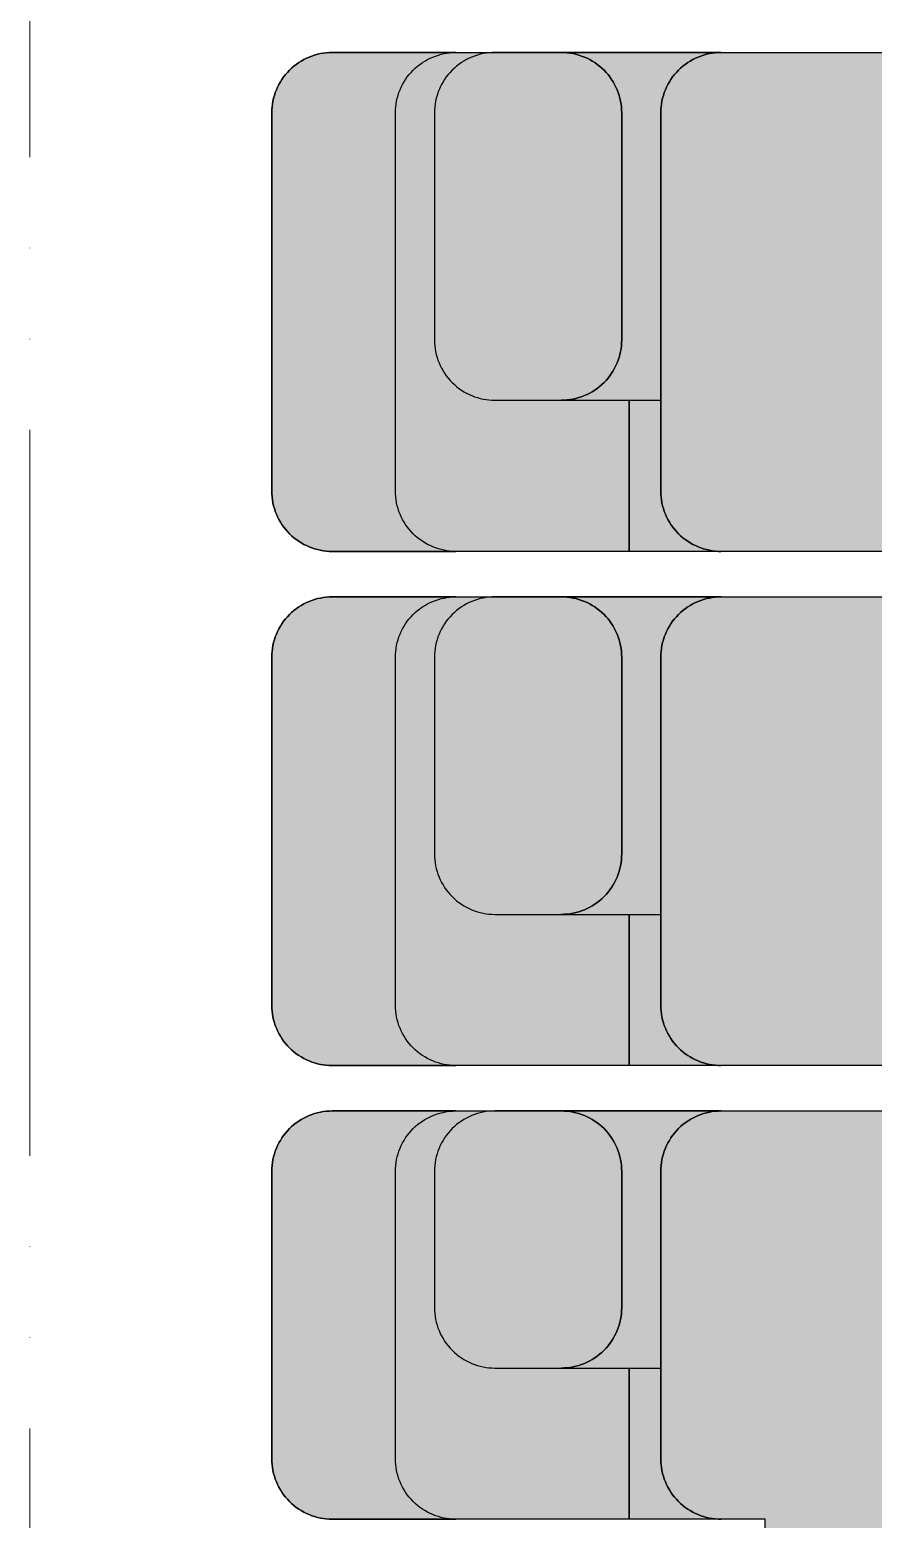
# Model space of a CAD drawing. Header units: millimetres. Extents: x -4957 to 16265, y -14538 to 14589.
# Drawn here: x -4780 to -4501.1, y 2508 to 3000.5 of the extents above; entities that cross this region are included whole.
import ezdxf
from ezdxf.enums import TextEntityAlignment as Align

# ---------------------------------------------------------------- set-up
doc = ezdxf.new("R2010")
doc.units = ezdxf.units.MM
doc.set_wipeout_variables(frame=1)
doc.linetypes.add('ACAD_ISO05W100', pattern=[33, 24, -3, 0, -3, 0, -3])
doc.layers.add('Техника Кран LTM 1250-5.1', color=250, linetype='Continuous')
doc.layers.add('Техника Кран LTM 1250-5.1 Штрих', color=7, linetype='Continuous', true_color=0xffe79e)
doc.styles.add('arial', font='arial.ttf')

# ---------------------------------------------------------------- blocks, each defined once
blk = doc.blocks.new('LTM 1250-5.1-20240908.064327')
at = {"color": 0, "linetype": 'ByBlock', "lineweight": -2, "ltscale": 10, "transparency": 16777216}
blk.add_wipeout([(-223.8, -345), (-223.8, -345), (-220.02, -344.64), (-216.39, -343.58), (-213.02, -341.85), (-210.03, -339.51), (-210.03, -339.51), (-169.35, -300.92), (-169.35, -300.92), (-166.7, -297.84), (-164.73, -294.3), (-163.52, -290.44), (-163.11, -286.4), (-163.11, -135), (-20, -135), (-20, -135), (-12.35, -133.48), (-5.86, -129.14), (-1.52, -122.65), (0, -115), (0, -115), (0, -20), (0, -20), (-1.52, -12.35), (-5.86, -5.86), (-12.35, -1.52), (-20, 0), (-20, 0), (-205, 0), (-205, 15), (-305, 15), (-305, 0), (-545, 0), (-545, 15), (-645, 15), (-645, 0), (-1665, 0), (-1665, 15), (-1765, 15), (-1765, 0), (-2005, 0), (-2005, 15), (-2105, 15), (-2105, 0), (-2380, 0), (-2380, 0), (-2387.65, -1.52), (-2394.14, -5.86), (-2398.48, -12.35), (-2400, -20), (-2400, -20), (-2400, -325), (-2400, -325), (-2398.48, -332.65), (-2394.14, -339.14), (-2387.65, -343.48), (-2380, -345)], dxfattribs=at)
at = {"layer": 'Техника Кран LTM 1250-5.1 Штрих', "ltscale": 10, "true_color": 0x949494, "transparency": 16777216}
h = blk.add_hatch(color=252, dxfattribs=at)
h.dxf.hatch_style = 1
edge = h.paths.add_edge_path()
edge.add_line((-128.61, -115), (-128.61, -85))
edge.add_line((-128.61, -85), (-128.61, -20))
edge.add_arc((-148.61, -20), 20, 0, 90)
edge.add_line((-148.61, 0), (-205, 0))
edge.add_line((-205, 0), (-232.52, 0))
edge.add_line((-232.52, 0), (-244.96, -32.21))
edge.add_arc((-263.62, -25), 20, 270, 338.8777, ccw=False)
edge.add_line((-263.62, -45), (-381.91, -45))
edge.add_line((-381.91, -45), (-381.91, -286.11))
edge.add_arc((-401.91, -286.11), 20, 333.6019, 360, ccw=False)
edge.add_line((-384, -295), (-165.05, -295))
edge.add_arc((-183.11, -286.4), 20, 334.5482, 360)
edge.add_line((-163.11, -286.4), (-163.11, -135))
edge.add_line((-163.11, -135), (-148.61, -135))
edge.add_arc((-148.61, -115), 20, 270, 360)
edge = h.paths.add_edge_path()
edge.add_arc((-60.89, -115), 20, 270, 360)
edge.add_line((-40.89, -115), (-40.89, -20))
edge.add_arc((-60.89, -20), 20, 0, 90)
edge.add_line((-60.89, 0), (-20, 0))
edge.add_arc((-20, -20), 20, 0, 90, ccw=False)
edge.add_line((0, -20), (0, -115))
edge.add_arc((-20, -115), 20, 270, 360, ccw=False)
edge.add_line((-20, -135), (-60.89, -135))
at = {"layer": 'Техника Кран LTM 1250-5.1 Штрих', "ltscale": 10, "true_color": 0xadadad, "transparency": 16777216}
h = blk.add_hatch(color=253, dxfattribs=at)
h.dxf.hatch_style = 1
edge = h.paths.add_edge_path()
edge.add_line((-128.61, -85), (-128.61, -20))
edge.add_arc((-148.61, -20), 20, 0, 90)
edge.add_line((-148.61, 0), (-95.71, 0))
edge.add_arc((-95.71, -20), 20, 90, 180)
edge.add_line((-115.71, -20), (-115.71, -65))
edge.add_arc((-95.71, -65), 20, 180, 270)
edge.add_line((-95.71, -85), (-128.61, -85))
h = blk.add_hatch(color=253, dxfattribs=at)
h.dxf.hatch_style = 1
edge = h.paths.add_edge_path()
edge.add_line((-73.79, -85), (-118.18, -85))
edge.add_line((-118.18, -85), (-118.18, -135))
edge.add_line((-118.18, -135), (-60.89, -135))
edge.add_arc((-60.89, -115), 20, 270, 360)
edge.add_line((-40.89, -115), (-40.89, -20))
edge.add_arc((-60.89, -20), 20, 0, 90)
edge.add_line((-60.89, 0), (-73.79, 0))
edge.add_arc((-73.79, -20), 20, 0, 90, ccw=False)
edge.add_line((-53.79, -20), (-53.79, -65))
edge.add_arc((-73.79, -65), 20, 270, 360, ccw=False)
at = {"layer": 'Техника Кран LTM 1250-5.1 Штрих', "ltscale": 10, "true_color": 0x949494, "transparency": 16777216}
h = blk.add_hatch(color=252, dxfattribs=at)
h.dxf.hatch_style = 1
edge = h.paths.add_edge_path()
edge.add_line((-73.79, -85), (-95.71, -85))
edge.add_arc((-95.71, -65), 20, 180, 270, ccw=False)
edge.add_line((-115.71, -65), (-115.71, -20))
edge.add_arc((-95.71, -20), 20, 90, 180, ccw=False)
edge.add_line((-95.71, 0), (-73.79, 0))
edge.add_arc((-73.79, -20), 20, 0, 90, ccw=False)
edge.add_line((-53.79, -20), (-53.79, -65))
edge.add_arc((-73.79, -65), 20, 270, 360, ccw=False)
at = {"layer": 'Техника Кран LTM 1250-5.1 Штрих', "ltscale": 10, "true_color": 0x848484, "transparency": 16777216}
h = blk.add_hatch(color=252, dxfattribs=at)
h.dxf.hatch_style = 1
edge = h.paths.add_edge_path()
edge.add_line((-118.18, -85), (-128.61, -85))
edge.add_line((-128.61, -85), (-128.61, -115))
edge.add_arc((-148.61, -115), 20, 270, 360, ccw=False)
edge.add_line((-148.61, -135), (-118.18, -135))
edge.add_line((-118.18, -135), (-118.18, -85))
at = {"color": 0, "linetype": 'ByBlock', "lineweight": -2, "ltscale": 10, "transparency": 16777216}
for points in [[(-2380, -345), (-223.8, -345, 0.192066), (-210.03, -339.51), (-169.35, -300.92, 0.205777), (-163.11, -286.4), (-163.11, -135), (-20, -135, 0.414214), (0, -115), (0, -20, 0.414214), (-20, 0), (-205, 0), (-205, 15), (-305, 15), (-305, 0), (-545, 0), (-545, 15), (-645, 15), (-645, 0), (-1665, 0)], [(-148.61, 0, -0.414214), (-128.61, -20), (-128.61, -115, -0.414214), (-148.61, -135)]]:
    blk.add_lwpolyline(points, format="xyb", dxfattribs=at)
for points in [[(-128.61, -115), (-128.61, -85), (-128.61, -20, 0.414214), (-148.61, 0), (-205, 0), (-232.52, 0), (-244.96, -32.21, -0.309923), (-263.62, -45), (-381.91, -45), (-381.91, -286.11, -0.115696), (-384, -295), (-165.05, -295, 0.111513), (-163.11, -286.4), (-163.11, -135), (-148.61, -135, 0.414214)], [(-128.61, -85), (-128.61, -20, 0.414214), (-148.61, 0), (-95.71, 0, 0.414214), (-115.71, -20), (-115.71, -65, 0.414214), (-95.71, -85)], [(-73.79, -85), (-118.18, -85), (-118.18, -135), (-60.89, -135, 0.414214), (-40.89, -115), (-40.89, -20, 0.414214), (-60.89, 0), (-73.79, 0, -0.414214), (-53.79, -20), (-53.79, -65, -0.414214)], [(-73.79, -85), (-95.71, -85, -0.414214), (-115.71, -65), (-115.71, -20, -0.414214), (-95.71, 0), (-73.79, 0, -0.414214), (-53.79, -20), (-53.79, -65, -0.414214)], [(-60.89, -135, 0.414214), (-40.89, -115), (-40.89, -20, 0.414214), (-60.89, 0), (-20, 0, -0.414214), (0, -20), (0, -115, -0.414214), (-20, -135)], [(-118.18, -85), (-128.61, -85), (-128.61, -115, -0.414214), (-148.61, -135), (-118.18, -135)]]:
    blk.add_lwpolyline(points, format="xyb", close=True, dxfattribs=at)
blk = doc.blocks.new('LTM 1250-5.1-20240908.065752')
at = {"color": 0, "linetype": 'ByBlock', "lineweight": -2, "ltscale": 10, "transparency": 16777216}
blk.add_wipeout([(-265.56, -200), (-265.56, -200), (-259.65, -199.11), (-254.26, -196.5), (-249.89, -192.42), (-246.92, -187.23), (-246.92, -187.23), (-239.37, -167.77), (-239.37, -167.77), (-236.4, -162.58), (-232.03, -158.5), (-226.64, -155.89), (-220.73, -155), (-220.73, -155), (-20, -155), (-20, -155), (-12.35, -153.48), (-5.86, -149.14), (-1.52, -142.65), (0, -135), (0, -135), (0, -20), (0, -20), (-1.52, -12.35), (-5.86, -5.86), (-12.35, -1.52), (-20, 0), (-20, 0), (-205, 0), (-205, 15), (-305, 15), (-305, 0), (-545, 0), (-545, 15), (-645, 15), (-645, 0), (-1665, 0), (-1665, 15), (-1765, 15), (-1765, 0), (-2005, 0), (-2005, 15), (-2105, 15), (-2105, 0), (-2380, 0), (-2380, 0), (-2387.65, -1.52), (-2394.14, -5.86), (-2398.48, -12.35), (-2400, -20), (-2400, -20), (-2400, -180), (-2400, -180), (-2398.48, -187.65), (-2394.14, -194.14), (-2387.65, -198.48), (-2380, -200), (-2380, -200)], dxfattribs=at)
at = {"layer": 'Техника Кран LTM 1250-5.1 Штрих', "ltscale": 10, "true_color": 0xadadad, "transparency": 16777216}
h = blk.add_hatch(color=253, dxfattribs=at)
h.dxf.hatch_style = 1
edge = h.paths.add_edge_path()
edge.add_line((-2380, -200), (-265.56, -200))
edge.add_arc((-265.56, -180), 20, 270, 338.8134)
edge.add_line((-246.92, -187.23), (-239.37, -167.77))
edge.add_arc((-220.73, -175), 20, 90, 158.8134, ccw=False)
edge.add_line((-220.73, -155), (-20, -155))
edge.add_arc((-20, -135), 20, 270, 360)
edge.add_line((0, -135), (0, -20))
edge.add_arc((-20, -20), 20, 0, 90)
edge.add_line((-20, 0), (-205, 0))
edge.add_line((-205, 0), (-205, 15))
edge.add_line((-205, 15), (-305, 15))
edge.add_line((-305, 15), (-305, 0))
edge.add_line((-305, 0), (-545, 0))
edge.add_line((-545, 0), (-545, 15))
edge.add_line((-545, 15), (-645, 15))
edge.add_line((-645, 15), (-645, 0))
edge.add_line((-645, 0), (-1665, 0))
edge.add_line((-1665, 0), (-1665, 15))
edge.add_line((-1665, 15), (-1765, 15))
edge.add_line((-1765, 15), (-1765, 0))
edge.add_line((-1765, 0), (-2005, 0))
edge.add_line((-2005, 0), (-2005, 15))
edge.add_line((-2005, 15), (-2105, 15))
edge.add_line((-2105, 15), (-2105, 0))
edge.add_line((-2105, 0), (-2380, 0))
edge.add_arc((-2380, -20), 20, 90, 180)
edge.add_line((-2400, -20), (-2400, -180))
edge.add_arc((-2380, -180), 20, 180, 270)
edge = h.paths.add_edge_path(flags=16)
edge.add_arc((-148.61, -20), 20, 0, 90)
edge.add_line((-148.61, 0), (-205, 0))
edge.add_line((-205, 0), (-305, 0))
edge.add_line((-305, 0), (-381.91, 0))
edge.add_line((-381.91, 0), (-381.91, -200))
edge.add_line((-381.91, -200), (-265.56, -200))
edge.add_arc((-265.56, -180), 20, 270, 338.8134)
edge.add_line((-246.92, -187.23), (-239.37, -167.77))
edge.add_arc((-220.73, -175), 20, 90, 158.8134, ccw=False)
edge.add_line((-220.73, -155), (-148.61, -155))
edge.add_arc((-148.61, -135), 20, 270, 360)
edge.add_line((-128.61, -135), (-128.61, -105))
edge.add_line((-128.61, -105), (-128.61, -20))
edge = h.paths.add_edge_path(flags=16)
edge.add_line((-128.61, -105), (-128.61, -20))
edge.add_arc((-148.61, -20), 20, 0, 90)
edge.add_line((-148.61, 0), (-95.71, 0))
edge.add_arc((-95.71, -20), 20, 90, 180)
edge.add_line((-115.71, -20), (-115.71, -85))
edge.add_arc((-95.71, -85), 20, 180, 270)
edge.add_line((-95.71, -105), (-128.61, -105))
edge = h.paths.add_edge_path(flags=16)
edge.add_line((-118.18, -105), (-128.61, -105))
edge.add_line((-128.61, -105), (-128.61, -135))
edge.add_arc((-148.61, -135), 20, 270, 360, ccw=False)
edge.add_line((-148.61, -155), (-118.18, -155))
edge.add_line((-118.18, -155), (-118.18, -105))
edge = h.paths.add_edge_path(flags=16)
edge.add_line((-73.79, -105), (-118.18, -105))
edge.add_line((-118.18, -105), (-118.18, -155))
edge.add_line((-118.18, -155), (-60.89, -155))
edge.add_arc((-60.89, -135), 20, 270, 360)
edge.add_line((-40.89, -135), (-40.89, -20))
edge.add_arc((-60.89, -20), 20, 0, 90)
edge.add_line((-60.89, 0), (-73.79, 0))
edge.add_arc((-73.79, -20), 20, 0, 90, ccw=False)
edge.add_line((-53.79, -20), (-53.79, -85))
edge.add_arc((-73.79, -85), 20, 270, 360, ccw=False)
edge = h.paths.add_edge_path(flags=17)
edge.add_arc((-60.89, -135), 20, 270, 360)
edge.add_line((-40.89, -135), (-40.89, -20))
edge.add_arc((-60.89, -20), 20, 0, 90)
edge.add_line((-60.89, 0), (-20, 0))
edge.add_arc((-20, -20), 20, 0, 90, ccw=False)
edge.add_line((0, -20), (0, -135))
edge.add_arc((-20, -135), 20, 270, 360, ccw=False)
edge.add_line((-20, -155), (-60.89, -155))
edge = h.paths.add_edge_path(flags=0)
edge.add_line((-73.79, -105), (-95.71, -105))
edge.add_arc((-95.71, -85), 20, 180, 270, ccw=False)
edge.add_line((-115.71, -85), (-115.71, -20))
edge.add_arc((-95.71, -20), 20, 90, 180, ccw=False)
edge.add_line((-95.71, 0), (-73.79, 0))
edge.add_arc((-73.79, -20), 20, 0, 90, ccw=False)
edge.add_line((-53.79, -20), (-53.79, -85))
edge.add_arc((-73.79, -85), 20, 270, 360, ccw=False)
edge = h.paths.add_edge_path(flags=0)
edge.add_arc((-148.61, -20), 20, 0, 90, ccw=False)
edge.add_line((-128.61, -20), (-128.61, -135))
edge.add_arc((-148.61, -135), 20, 270, 360, ccw=False)
at = {"layer": 'Техника Кран LTM 1250-5.1 Штрих', "ltscale": 10, "true_color": 0x949494, "transparency": 16777216}
h = blk.add_hatch(color=252, dxfattribs=at)
h.dxf.hatch_style = 1
edge = h.paths.add_edge_path()
edge.add_arc((-148.61, -20), 20, 0, 90)
edge.add_line((-148.61, 0), (-205, 0))
edge.add_line((-205, 0), (-305, 0))
edge.add_line((-305, 0), (-381.91, 0))
edge.add_line((-381.91, 0), (-381.91, -200))
edge.add_line((-381.91, -200), (-265.56, -200))
edge.add_arc((-265.56, -180), 20, 270, 338.8134)
edge.add_line((-246.92, -187.23), (-239.37, -167.77))
edge.add_arc((-220.73, -175), 20, 90, 158.8134, ccw=False)
edge.add_line((-220.73, -155), (-148.61, -155))
edge.add_arc((-148.61, -135), 20, 270, 360)
edge.add_line((-128.61, -135), (-128.61, -105))
edge.add_line((-128.61, -105), (-128.61, -20))
at = {"layer": 'Техника Кран LTM 1250-5.1 Штрих', "ltscale": 10, "true_color": 0xadadad, "transparency": 16777216}
h = blk.add_hatch(color=253, dxfattribs=at)
h.dxf.hatch_style = 1
edge = h.paths.add_edge_path()
edge.add_line((-128.61, -105), (-128.61, -20))
edge.add_arc((-148.61, -20), 20, 0, 90)
edge.add_line((-148.61, 0), (-95.71, 0))
edge.add_arc((-95.71, -20), 20, 90, 180)
edge.add_line((-115.71, -20), (-115.71, -85))
edge.add_arc((-95.71, -85), 20, 180, 270)
edge.add_line((-95.71, -105), (-128.61, -105))
h = blk.add_hatch(color=253, dxfattribs=at)
h.dxf.hatch_style = 1
edge = h.paths.add_edge_path()
edge.add_line((-73.79, -105), (-118.18, -105))
edge.add_line((-118.18, -105), (-118.18, -155))
edge.add_line((-118.18, -155), (-60.89, -155))
edge.add_arc((-60.89, -135), 20, 270, 360)
edge.add_line((-40.89, -135), (-40.89, -20))
edge.add_arc((-60.89, -20), 20, 0, 90)
edge.add_line((-60.89, 0), (-73.79, 0))
edge.add_arc((-73.79, -20), 20, 0, 90, ccw=False)
edge.add_line((-53.79, -20), (-53.79, -85))
edge.add_arc((-73.79, -85), 20, 270, 360, ccw=False)
at = {"layer": 'Техника Кран LTM 1250-5.1 Штрих', "ltscale": 10, "true_color": 0x949494, "transparency": 16777216}
h = blk.add_hatch(color=252, dxfattribs=at)
h.dxf.hatch_style = 1
edge = h.paths.add_edge_path()
edge.add_line((-73.79, -105), (-95.71, -105))
edge.add_arc((-95.71, -85), 20, 180, 270, ccw=False)
edge.add_line((-115.71, -85), (-115.71, -20))
edge.add_arc((-95.71, -20), 20, 90, 180, ccw=False)
edge.add_line((-95.71, 0), (-73.79, 0))
edge.add_arc((-73.79, -20), 20, 0, 90, ccw=False)
edge.add_line((-53.79, -20), (-53.79, -85))
edge.add_arc((-73.79, -85), 20, 270, 360, ccw=False)
h = blk.add_hatch(color=252, dxfattribs=at)
h.dxf.hatch_style = 1
edge = h.paths.add_edge_path()
edge.add_arc((-60.89, -135), 20, 270, 360)
edge.add_line((-40.89, -135), (-40.89, -20))
edge.add_arc((-60.89, -20), 20, 0, 90)
edge.add_line((-60.89, 0), (-20, 0))
edge.add_arc((-20, -20), 20, 0, 90, ccw=False)
edge.add_line((0, -20), (0, -135))
edge.add_arc((-20, -135), 20, 270, 360, ccw=False)
edge.add_line((-20, -155), (-60.89, -155))
at = {"layer": 'Техника Кран LTM 1250-5.1 Штрих', "ltscale": 10, "true_color": 0x848484, "transparency": 16777216}
h = blk.add_hatch(color=252, dxfattribs=at)
h.dxf.hatch_style = 1
edge = h.paths.add_edge_path()
edge.add_line((-118.18, -105), (-128.61, -105))
edge.add_line((-128.61, -105), (-128.61, -135))
edge.add_arc((-148.61, -135), 20, 270, 360, ccw=False)
edge.add_line((-148.61, -155), (-118.18, -155))
edge.add_line((-118.18, -155), (-118.18, -105))
at = {"color": 0, "linetype": 'ByBlock', "lineweight": -2, "ltscale": 10, "transparency": 16777216}
for points in [[(-2380, -200), (-265.56, -200, 0.309616), (-246.92, -187.23), (-239.37, -167.77, -0.309616), (-220.73, -155), (-20, -155, 0.414214), (0, -135), (0, -20, 0.414214), (-20, 0), (-205, 0), (-205, 15), (-305, 15), (-305, 0), (-545, 0), (-545, 15), (-645, 15), (-645, 0), (-1665, 0)], [(-148.61, 0, -0.414214), (-128.61, -20), (-128.61, -135, -0.414214), (-148.61, -155)]]:
    blk.add_lwpolyline(points, format="xyb", dxfattribs=at)
for points in [[(-128.61, -20, 0.414214), (-148.61, 0), (-205, 0), (-305, 0), (-381.91, 0), (-381.91, -200), (-265.56, -200, 0.309616), (-246.92, -187.23), (-239.37, -167.77, -0.309616), (-220.73, -155), (-148.61, -155, 0.414214), (-128.61, -135), (-128.61, -105)], [(-128.61, -105), (-128.61, -20, 0.414214), (-148.61, 0), (-95.71, 0, 0.414214), (-115.71, -20), (-115.71, -85, 0.414214), (-95.71, -105)], [(-73.79, -105), (-118.18, -105), (-118.18, -155), (-60.89, -155, 0.414214), (-40.89, -135), (-40.89, -20, 0.414214), (-60.89, 0), (-73.79, 0, -0.414214), (-53.79, -20), (-53.79, -85, -0.414214)], [(-73.79, -105), (-95.71, -105, -0.414214), (-115.71, -85), (-115.71, -20, -0.414214), (-95.71, 0), (-73.79, 0, -0.414214), (-53.79, -20), (-53.79, -85, -0.414214)], [(-60.89, -155, 0.414214), (-40.89, -135), (-40.89, -20, 0.414214), (-60.89, 0), (-20, 0, -0.414214), (0, -20), (0, -135, -0.414214), (-20, -155)], [(-118.18, -105), (-128.61, -105), (-128.61, -135, -0.414214), (-148.61, -155), (-118.18, -155)]]:
    blk.add_lwpolyline(points, format="xyb", close=True, dxfattribs=at)
blk = doc.blocks.new('LTM 1250-5.1-20240908.070453')
at = {"color": 0, "linetype": 'ByBlock', "lineweight": -2, "ltscale": 10, "transparency": 16777216}
blk.add_wipeout([(-20, -165), (-20, -165), (-12.35, -163.48), (-5.86, -159.14), (-1.52, -152.65), (0, -145), (0, -145), (0, -20), (0, -20), (-1.52, -12.35), (-5.86, -5.86), (-12.35, -1.52), (-20, 0), (-20, 0), (-495, 0), (-495, 15), (-595, 15), (-595, 0), (-1595, 0), (-1595, 15), (-1695, 15), (-1695, 0), (-2380, 0), (-2380, 0), (-2387.65, -1.52), (-2394.14, -5.86), (-2398.48, -12.35), (-2400, -20), (-2400, -20), (-2400, -145), (-2400, -145), (-2398.48, -152.65), (-2394.14, -159.14), (-2387.65, -163.48), (-2380, -165)], dxfattribs=at)
at = {"layer": 'Техника Кран LTM 1250-5.1 Штрих', "ltscale": 10, "true_color": 0xadadad, "transparency": 16777216}
h = blk.add_hatch(color=253, dxfattribs=at)
h.dxf.hatch_style = 1
edge = h.paths.add_edge_path()
edge.add_line((-2380, -165), (-20, -165))
edge.add_arc((-20, -145), 20, 270, 360)
edge.add_line((0, -145), (0, -20))
edge.add_arc((-20, -20), 20, 0, 90)
edge.add_line((-20, 0), (-495, 0))
edge.add_line((-495, 0), (-495, 15))
edge.add_line((-495, 15), (-595, 15))
edge.add_line((-595, 15), (-595, 0))
edge.add_line((-595, 0), (-1595, 0))
edge.add_line((-1595, 0), (-1595, 15))
edge.add_line((-1595, 15), (-1695, 15))
edge.add_line((-1695, 15), (-1695, 0))
edge.add_line((-1695, 0), (-2380, 0))
edge.add_arc((-2380, -20), 20, 90, 180)
edge.add_line((-2400, -20), (-2400, -145))
edge.add_arc((-2380, -145), 20, 180, 270)
edge = h.paths.add_edge_path(flags=16)
edge.add_arc((-148.61, -20), 20, 0, 90)
edge.add_line((-148.61, 0), (-381.91, 0))
edge.add_line((-381.91, 0), (-381.91, -165))
edge.add_line((-381.91, -165), (-148.61, -165))
edge.add_arc((-148.61, -145), 20, 270, 360)
edge.add_line((-128.61, -145), (-128.61, -115))
edge.add_line((-128.61, -115), (-128.61, -20))
edge = h.paths.add_edge_path(flags=16)
edge.add_line((-118.18, -115), (-128.61, -115))
edge.add_line((-128.61, -115), (-128.61, -145))
edge.add_arc((-148.61, -145), 20, 270, 360, ccw=False)
edge.add_line((-148.61, -165), (-118.18, -165))
edge.add_line((-118.18, -165), (-118.18, -115))
edge = h.paths.add_edge_path(flags=16)
edge.add_line((-128.61, -115), (-128.61, -20))
edge.add_arc((-148.61, -20), 20, 0, 90)
edge.add_line((-148.61, 0), (-95.71, 0))
edge.add_arc((-95.71, -20), 20, 90, 180)
edge.add_line((-115.71, -20), (-115.71, -95))
edge.add_arc((-95.71, -95), 20, 180, 270)
edge.add_line((-95.71, -115), (-128.61, -115))
edge = h.paths.add_edge_path(flags=16)
edge.add_line((-73.79, -115), (-118.18, -115))
edge.add_line((-118.18, -115), (-118.18, -165))
edge.add_line((-118.18, -165), (-60.89, -165))
edge.add_arc((-60.89, -145), 20, 270, 360)
edge.add_line((-40.89, -145), (-40.89, -20))
edge.add_arc((-60.89, -20), 20, 0, 90)
edge.add_line((-60.89, 0), (-73.79, 0))
edge.add_arc((-73.79, -20), 20, 0, 90, ccw=False)
edge.add_line((-53.79, -20), (-53.79, -95))
edge.add_arc((-73.79, -95), 20, 270, 360, ccw=False)
edge = h.paths.add_edge_path(flags=17)
edge.add_arc((-60.89, -145), 20, 270, 360)
edge.add_line((-40.89, -145), (-40.89, -20))
edge.add_arc((-60.89, -20), 20, 0, 90)
edge.add_line((-60.89, 0), (-20, 0))
edge.add_arc((-20, -20), 20, 0, 90, ccw=False)
edge.add_line((0, -20), (0, -145))
edge.add_arc((-20, -145), 20, 270, 360, ccw=False)
edge.add_line((-20, -165), (-60.89, -165))
edge = h.paths.add_edge_path(flags=0)
edge.add_line((-73.79, -115), (-95.71, -115))
edge.add_arc((-95.71, -95), 20, 180, 270, ccw=False)
edge.add_line((-115.71, -95), (-115.71, -20))
edge.add_arc((-95.71, -20), 20, 90, 180, ccw=False)
edge.add_line((-95.71, 0), (-73.79, 0))
edge.add_arc((-73.79, -20), 20, 0, 90, ccw=False)
edge.add_line((-53.79, -20), (-53.79, -95))
edge.add_arc((-73.79, -95), 20, 270, 360, ccw=False)
edge = h.paths.add_edge_path(flags=0)
edge.add_arc((-148.61, -20), 20, 0, 90, ccw=False)
edge.add_line((-128.61, -20), (-128.61, -145))
edge.add_arc((-148.61, -145), 20, 270, 360, ccw=False)
at = {"layer": 'Техника Кран LTM 1250-5.1 Штрих', "ltscale": 10, "true_color": 0x949494, "transparency": 16777216}
h = blk.add_hatch(color=252, dxfattribs=at)
h.dxf.hatch_style = 1
edge = h.paths.add_edge_path()
edge.add_arc((-148.61, -20), 20, 0, 90)
edge.add_line((-148.61, 0), (-381.91, 0))
edge.add_line((-381.91, 0), (-381.91, -165))
edge.add_line((-381.91, -165), (-148.61, -165))
edge.add_arc((-148.61, -145), 20, 270, 360)
edge.add_line((-128.61, -145), (-128.61, -115))
edge.add_line((-128.61, -115), (-128.61, -20))
at = {"layer": 'Техника Кран LTM 1250-5.1 Штрих', "ltscale": 10, "true_color": 0xadadad, "transparency": 16777216}
h = blk.add_hatch(color=253, dxfattribs=at)
h.dxf.hatch_style = 1
edge = h.paths.add_edge_path()
edge.add_line((-128.61, -115), (-128.61, -20))
edge.add_arc((-148.61, -20), 20, 0, 90)
edge.add_line((-148.61, 0), (-95.71, 0))
edge.add_arc((-95.71, -20), 20, 90, 180)
edge.add_line((-115.71, -20), (-115.71, -95))
edge.add_arc((-95.71, -95), 20, 180, 270)
edge.add_line((-95.71, -115), (-128.61, -115))
h = blk.add_hatch(color=253, dxfattribs=at)
h.dxf.hatch_style = 1
edge = h.paths.add_edge_path()
edge.add_line((-73.79, -115), (-118.18, -115))
edge.add_line((-118.18, -115), (-118.18, -165))
edge.add_line((-118.18, -165), (-60.89, -165))
edge.add_arc((-60.89, -145), 20, 270, 360)
edge.add_line((-40.89, -145), (-40.89, -20))
edge.add_arc((-60.89, -20), 20, 0, 90)
edge.add_line((-60.89, 0), (-73.79, 0))
edge.add_arc((-73.79, -20), 20, 0, 90, ccw=False)
edge.add_line((-53.79, -20), (-53.79, -95))
edge.add_arc((-73.79, -95), 20, 270, 360, ccw=False)
at = {"layer": 'Техника Кран LTM 1250-5.1 Штрих', "ltscale": 10, "true_color": 0x949494, "transparency": 16777216}
h = blk.add_hatch(color=252, dxfattribs=at)
h.dxf.hatch_style = 1
edge = h.paths.add_edge_path()
edge.add_line((-73.79, -115), (-95.71, -115))
edge.add_arc((-95.71, -95), 20, 180, 270, ccw=False)
edge.add_line((-115.71, -95), (-115.71, -20))
edge.add_arc((-95.71, -20), 20, 90, 180, ccw=False)
edge.add_line((-95.71, 0), (-73.79, 0))
edge.add_arc((-73.79, -20), 20, 0, 90, ccw=False)
edge.add_line((-53.79, -20), (-53.79, -95))
edge.add_arc((-73.79, -95), 20, 270, 360, ccw=False)
h = blk.add_hatch(color=252, dxfattribs=at)
h.dxf.hatch_style = 1
edge = h.paths.add_edge_path()
edge.add_arc((-60.89, -145), 20, 270, 360)
edge.add_line((-40.89, -145), (-40.89, -20))
edge.add_arc((-60.89, -20), 20, 0, 90)
edge.add_line((-60.89, 0), (-20, 0))
edge.add_arc((-20, -20), 20, 0, 90, ccw=False)
edge.add_line((0, -20), (0, -145))
edge.add_arc((-20, -145), 20, 270, 360, ccw=False)
edge.add_line((-20, -165), (-60.89, -165))
at = {"layer": 'Техника Кран LTM 1250-5.1 Штрих', "ltscale": 10, "true_color": 0x848484, "transparency": 16777216}
h = blk.add_hatch(color=252, dxfattribs=at)
h.dxf.hatch_style = 1
edge = h.paths.add_edge_path()
edge.add_line((-118.18, -115), (-128.61, -115))
edge.add_line((-128.61, -115), (-128.61, -145))
edge.add_arc((-148.61, -145), 20, 270, 360, ccw=False)
edge.add_line((-148.61, -165), (-118.18, -165))
edge.add_line((-118.18, -165), (-118.18, -115))
at = {"color": 0, "linetype": 'ByBlock', "lineweight": -2, "ltscale": 10, "transparency": 16777216}
for points in [[(-2380, -165), (-20, -165, 0.414214), (0, -145), (0, -20, 0.414214), (-20, 0), (-495, 0), (-495, 15), (-595, 15), (-595, 0), (-1595, 0), (-1595, 15), (-1695, 15), (-1695, 0), (-2380, 0, 0.414214), (-2400, -20), (-2400, -145, 0.414214)], [(-128.61, -20, 0.414214), (-148.61, 0), (-381.91, 0), (-381.91, -165), (-148.61, -165, 0.414214), (-128.61, -145), (-128.61, -115)], [(-128.61, -115), (-128.61, -20, 0.414214), (-148.61, 0), (-95.71, 0, 0.414214), (-115.71, -20), (-115.71, -95, 0.414214), (-95.71, -115)], [(-73.79, -115), (-118.18, -115), (-118.18, -165), (-60.89, -165, 0.414214), (-40.89, -145), (-40.89, -20, 0.414214), (-60.89, 0), (-73.79, 0, -0.414214), (-53.79, -20), (-53.79, -95, -0.414214)], [(-73.79, -115), (-95.71, -115, -0.414214), (-115.71, -95), (-115.71, -20, -0.414214), (-95.71, 0), (-73.79, 0, -0.414214), (-53.79, -20), (-53.79, -95, -0.414214)], [(-60.89, -165, 0.414214), (-40.89, -145), (-40.89, -20, 0.414214), (-60.89, 0), (-20, 0, -0.414214), (0, -20), (0, -145, -0.414214), (-20, -165)], [(-118.18, -115), (-128.61, -115), (-128.61, -145, -0.414214), (-148.61, -165), (-118.18, -165)]]:
    blk.add_lwpolyline(points, format="xyb", close=True, dxfattribs=at)
blk.add_lwpolyline([(-148.61, 0, -0.414214), (-128.61, -20), (-128.61, -145, -0.414214), (-148.61, -165)], format="xyb", dxfattribs=at)
blk = doc.blocks.new('LTM 1250-5.1-20240907.20360200')
at = {"color": 0, "linetype": 'ByBlock', "lineweight": -2, "ltscale": 10, "transparency": 16777216}
blk.add_wipeout([(-60.76, 0), (-44.14, 5.86), (-5.86, 44.14), (-5.86, 44.14), (-3.37, 47.17), (-1.52, 50.63), (-0.38, 54.38), (0, 58.28), (0, 58.28), (0, 180), (0, 180), (-1.52, 187.65), (-5.86, 194.14), (-12.35, 198.48), (-20, 200), (-425, 200), (-425, 210), (-525, 210), (-525, 200), (-639.74, 200), (-639.74, 200), (-644.91, 200.68), (-649.74, 202.68), (-653.88, 205.86), (-657.06, 210), (-657.06, 210), (-729.23, 335), (-729.23, 335), (-732.4, 339.14), (-736.55, 342.32), (-741.37, 344.32), (-746.55, 345), (-872.08, 345), (-872.08, 891.72), (-876.35, 905.86), (-920.78, 954.14), (-935.92, 960), (-1051.03, 960), (-1055.87, 940), (-1055.87, 905), (-1051.02, 900), (-1036.45, 900), (-1036.45, 900), (-1033.15, 899.54), (-1030.28, 897.86), (-1028.27, 895.21), (-1027.42, 892), (-1027.42, 892), (-1027.42, 884), (-1022.97, 880), (-1003.48, 880), (-1003.48, 775), (-1003.48, 775), (-1005.56, 763.66), (-1011.82, 753.97), (-1021.31, 747.42), (-1032.59, 745), (-1032.59, 745), (-1237.41, 745), (-1237.41, 745), (-1248.69, 747.42), (-1258.18, 753.97), (-1264.44, 763.66), (-1266.52, 775), (-1266.52, 880), (-1247.03, 880), (-1242.58, 884), (-1242.58, 892), (-1242.58, 892), (-1241.73, 895.21), (-1239.72, 897.86), (-1236.85, 899.54), (-1233.55, 900), (-1233.55, 900), (-1218.98, 900), (-1214.13, 905), (-1214.13, 940), (-1218.97, 960), (-1334.08, 960), (-1349.22, 954.14), (-1366.37, 940), (-1376.07, 930), (-1393.65, 905.86), (-1397.92, 891.72), (-1397.92, 345), (-1523.45, 345), (-1523.45, 345), (-1528.63, 344.32), (-1533.45, 342.32), (-1537.6, 339.14), (-1540.77, 335), (-1540.77, 335), (-1612.94, 210), (-1612.94, 210), (-1615.89, 206.09), (-1619.7, 203.01), (-1624.15, 200.96), (-1628.96, 200.04), (-1628.96, 200.04), (-1645, 200), (-1645, 210), (-1745, 210), (-1745, 200), (-2380, 200), (-2380, 200), (-2387.65, 198.48), (-2394.14, 194.14), (-2398.48, 187.65), (-2400, 180), (-2400, 20), (-2400, 20), (-2398.48, 12.35), (-2394.14, 5.86), (-2387.65, 1.52), (-2380, 0), (-2380, 0)], dxfattribs=at)
blk = doc.blocks.new('*U125')
at = {"layer": 'Defpoints', "color": 0, "linetype": 'ACAD_ISO05W100', "lineweight": 5, "ltscale": 10, "transparency": 16777216}
blk.add_lwpolyline([(-4780, 2148), (-4780, 4006)], dxfattribs=at)
at = {"color": 0, "linetype": 'ByBlock', "lineweight": -2, "ltscale": 10, "transparency": 16777216, "xscale": -1}
blk.add_blockref('LTM 1250-5.1-20240907.20360200', (-4700, 2148), dxfattribs=at)
at = {"layer": 'Defpoints', "color": 250, "linetype": 'ByBlock', "lineweight": -2, "ltscale": 10, "transparency": 16777216, "style": 'arial', "width": 0.8}
blk.add_attdef('МАРКА', text='', height=250, rotation=52, dxfattribs=at).set_placement((4944.09, 12122.31), align=Align.MIDDLE_CENTER)
at = {"color": 0, "linetype": 'ByBlock', "lineweight": -2, "ltscale": 10, "transparency": 16777216, "xscale": -1}
blk.add_blockref('LTM 1250-5.1-20240908.064327', (-4700, 2493), dxfattribs=at)
blk.add_blockref('LTM 1250-5.1-20240908.065752', (-4700, 2663), dxfattribs=at)
blk.add_blockref('LTM 1250-5.1-20240908.070453', (-4700, 2843), dxfattribs=at)

msp = doc.modelspace()

# ---------------------------------------------------------------- block references
at = {"layer": 'Техника Кран LTM 1250-5.1'}
msp.add_blockref('*U125', (0, 150), dxfattribs=at)

doc.saveas('drawing.dxf')
